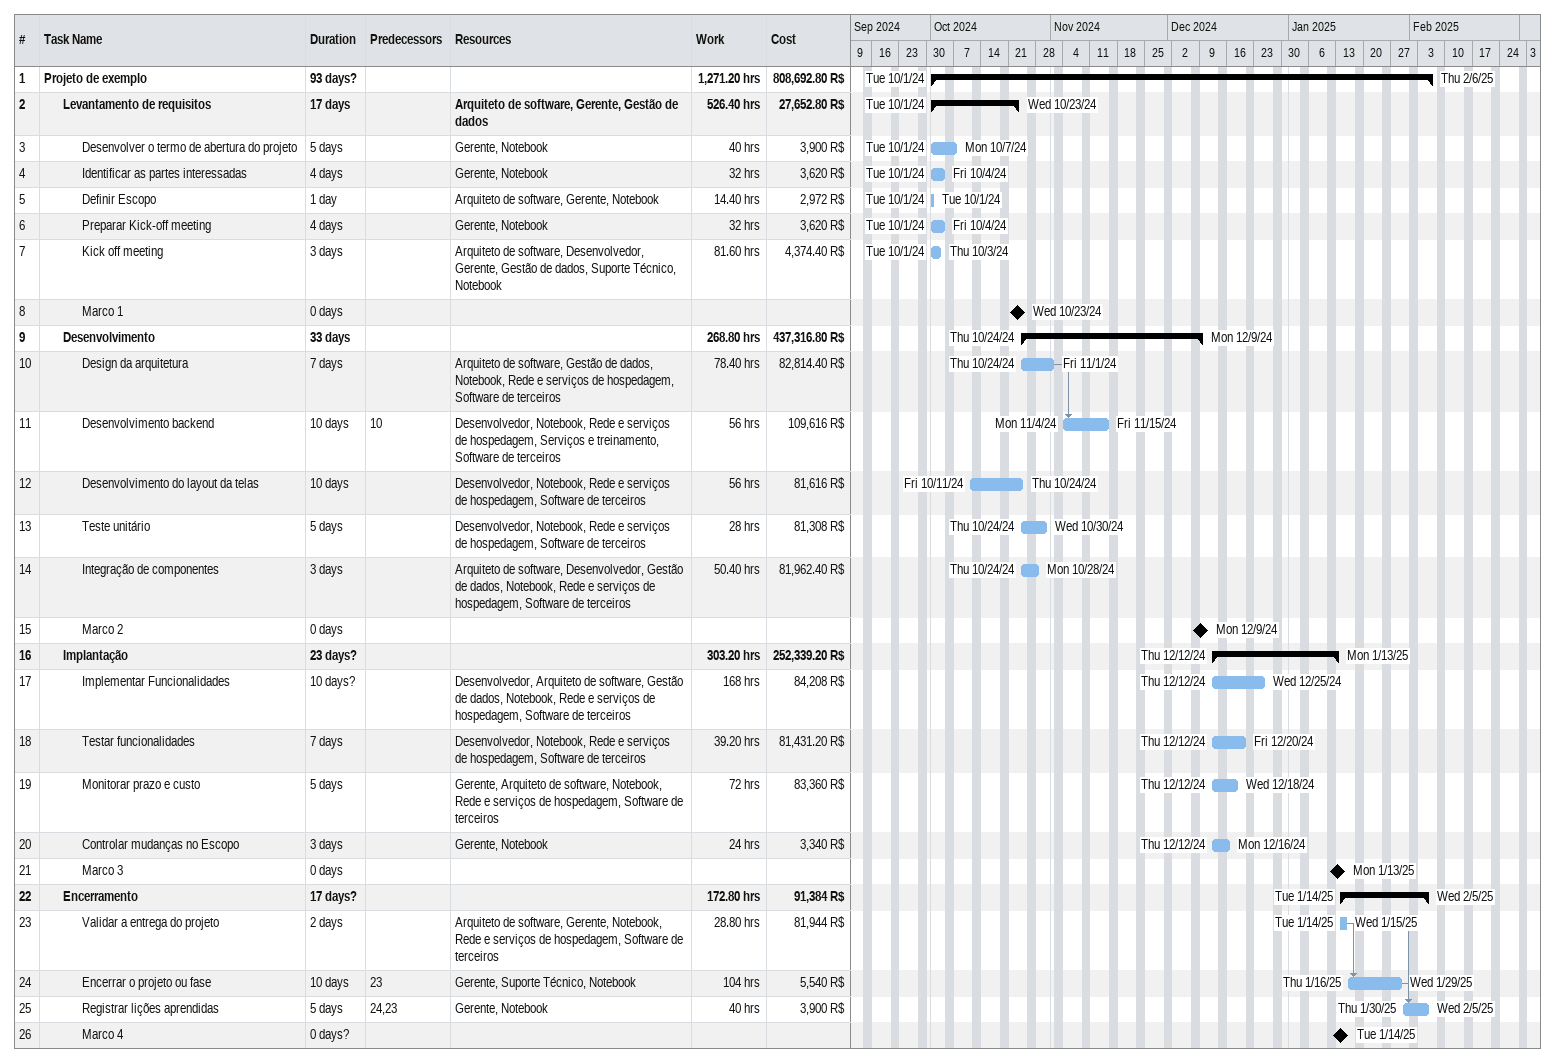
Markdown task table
| ID | Level | Task | Duration | Start | Finish | Predecessors | Resources | Work (h) | Cost (R$) |
|---|---|---|---|---|---|---|---|---|---|
| 1 | 1 | **Projeto de exemplo** | 93d? | 2024-10-01 | 2025-02-06 |  |  | 1271.20 | 808692.80 |
| 2 | 2 | **Levantamento de requisitos** | 17d | 2024-10-01 | 2024-10-23 |  | Arquiteto de software, Gerente, Gestão de dados | 526.40 | 27652.80 |
| 3 | 3 | Desenvolver o termo de abertura do projeto | 5d | 2024-10-01 | 2024-10-07 |  | Gerente, Notebook | 40 | 3900 |
| 4 | 3 | Identificar as partes interessadas | 4d | 2024-10-01 | 2024-10-04 |  | Gerente, Notebook | 32 | 3620 |
| 5 | 3 | Definir Escopo | 1d | 2024-10-01 | 2024-10-01 |  | Arquiteto de software, Gerente, Notebook | 14.40 | 2972 |
| 6 | 3 | Preparar Kick-off meeting | 4d | 2024-10-01 | 2024-10-04 |  | Gerente, Notebook | 32 | 3620 |
| 7 | 3 | Kick off meeting | 3d | 2024-10-01 | 2024-10-03 |  | Arquiteto de software, Desenvolvedor, Gerente, Gestão de dados, Suporte Técnico, Notebook | 81.60 | 4374.40 |
| 8 | 3 | Marco 1 | 0d | 2024-10-23 | 2024-10-23 |  |  |  |  |
| 9 | 2 | **Desenvolvimento** | 33d | 2024-10-24 | 2024-12-09 |  |  | 268.80 | 437316.80 |
| 10 | 3 | Design da arquitetura | 7d | 2024-10-24 | 2024-11-01 |  | Arquiteto de software, Gestão de dados, Notebook, Rede e serviços de hospedagem, Software de terceiros | 78.40 | 82814.40 |
| 11 | 3 | Desenvolvimento backend | 10d | 2024-11-04 | 2024-11-15 | 10 | Desenvolvedor, Notebook, Rede e serviços de hospedagem, Serviços e treinamento, Software de terceiros | 56 | 109616 |
| 12 | 3 | Desenvolvimento do layout da telas | 10d | 2024-10-11 | 2024-10-24 |  | Desenvolvedor, Notebook, Rede e serviços de hospedagem, Software de terceiros | 56 | 81616 |
| 13 | 3 | Teste unitário | 5d | 2024-10-24 | 2024-10-30 |  | Desenvolvedor, Notebook, Rede e serviços de hospedagem, Software de terceiros | 28 | 81308 |
| 14 | 3 | Integração de componentes | 3d | 2024-10-24 | 2024-10-28 |  | Arquiteto de software, Desenvolvedor, Gestão de dados, Notebook, Rede e serviços de hospedagem, Software de terceiros | 50.40 | 81962.40 |
| 15 | 3 | Marco 2 | 0d | 2024-12-09 | 2024-12-09 |  |  |  |  |
| 16 | 2 | **Implantação** | 23d? | 2024-12-12 | 2025-01-13 |  |  | 303.20 | 252339.20 |
| 17 | 3 | Implementar Funcionalidades | 10d? | 2024-12-12 | 2024-12-25 |  | Desenvolvedor, Arquiteto de software, Gestão de dados, Notebook, Rede e serviços de hospedagem, Software de terceiros | 168 | 84208 |
| 18 | 3 | Testar funcionalidades | 7d | 2024-12-12 | 2024-12-20 |  | Desenvolvedor, Notebook, Rede e serviços de hospedagem, Software de terceiros | 39.20 | 81431.20 |
| 19 | 3 | Monitorar prazo e custo | 5d | 2024-12-12 | 2024-12-18 |  | Gerente, Arquiteto de software, Notebook, Rede e serviços de hospedagem, Software de terceiros | 72 | 83360 |
| 20 | 3 | Controlar mudanças no Escopo | 3d | 2024-12-12 | 2024-12-16 |  | Gerente, Notebook | 24 | 3340 |
| 21 | 3 | Marco 3 | 0d | 2025-01-13 | 2025-01-13 |  |  |  |  |
| 22 | 2 | **Encerramento** | 17d? | 2025-01-14 | 2025-02-05 |  |  | 172.80 | 91384 |
| 23 | 3 | Validar a entrega do projeto | 2d | 2025-01-14 | 2025-01-15 |  | Arquiteto de software, Gerente, Notebook, Rede e serviços de hospedagem, Software de terceiros | 28.80 | 81944 |
| 24 | 3 | Encerrar o projeto ou fase | 10d | 2025-01-16 | 2025-01-29 | 23 | Gerente, Suporte Técnico, Notebook | 104 | 5540 |
| 25 | 3 | Registrar lições aprendidas | 5d | 2025-01-30 | 2025-02-05 | 24, 23 | Gerente, Notebook | 40 | 3900 |
| 26 | 3 | Marco 4 | 0d? | 2025-01-14 | 2025-01-14 |  |  |  |  |
